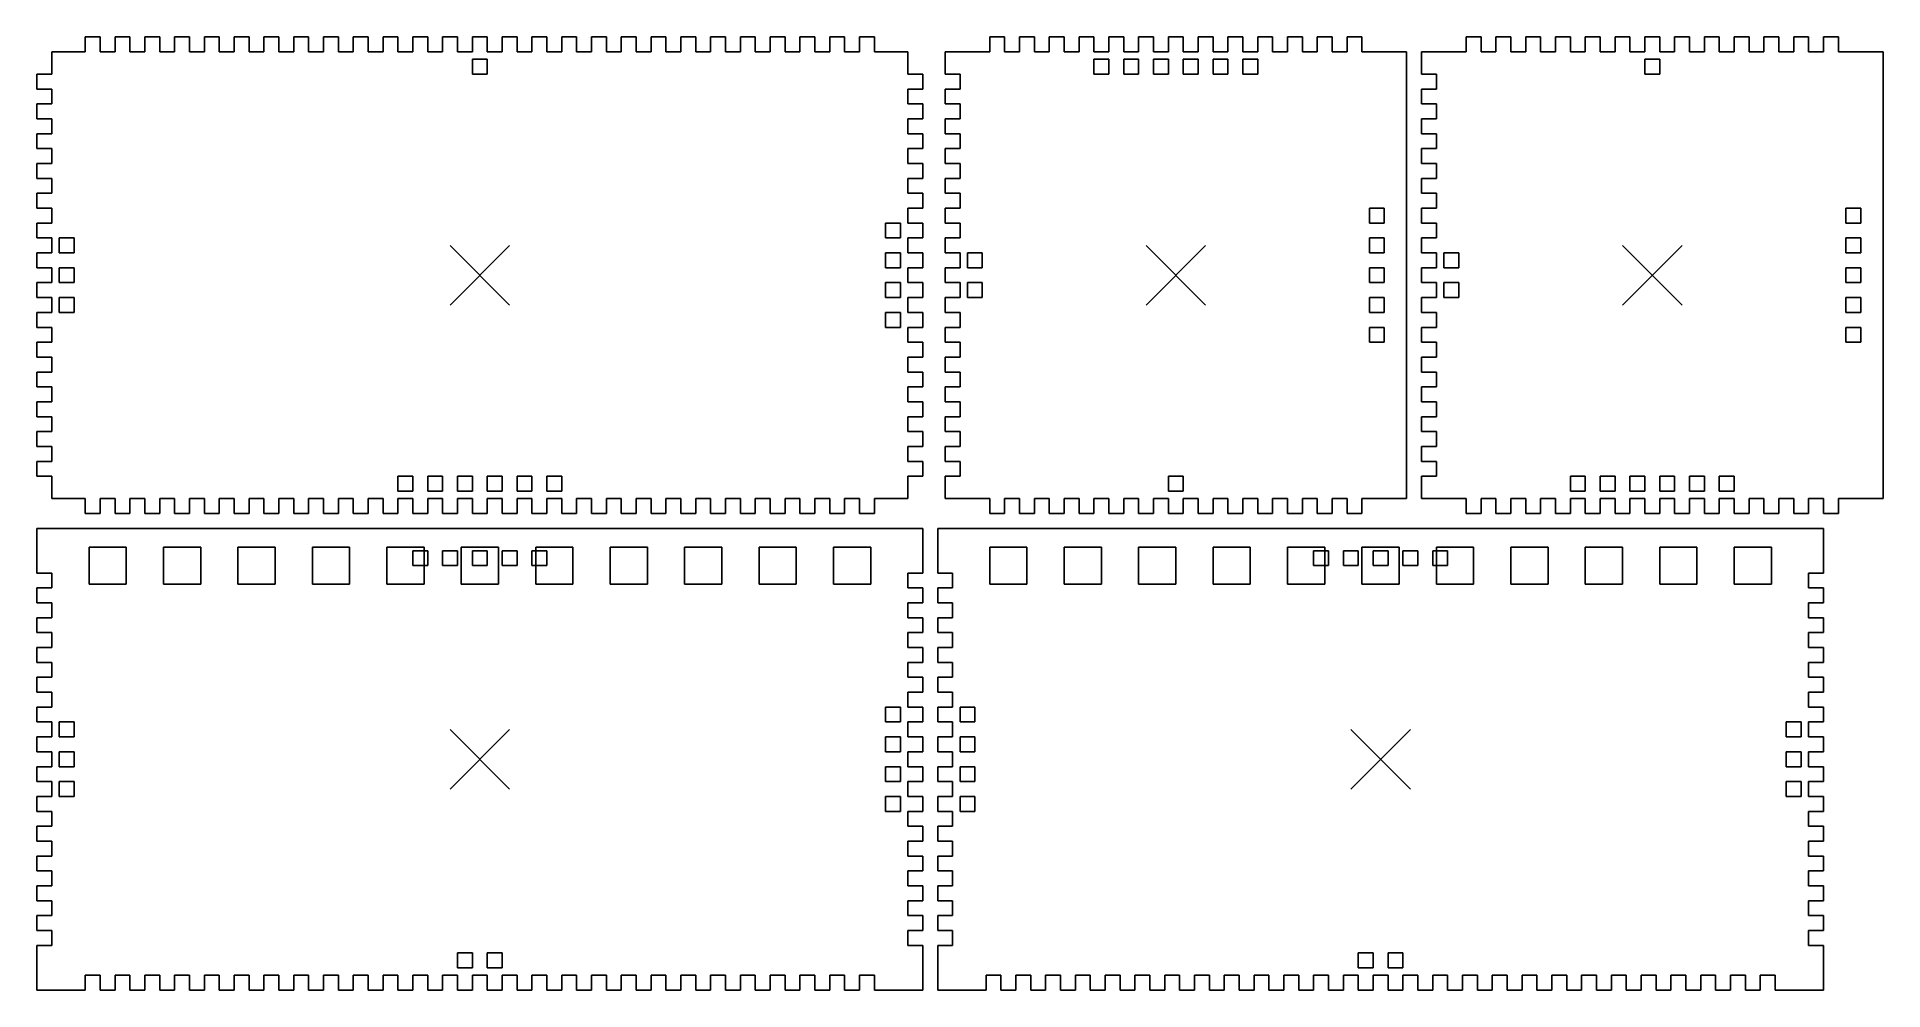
# Model space of a CAD drawing. Header units: millimetres. Extents: x 0 to 496, y 0 to 256.
import ezdxf

# ---------------------------------------------------------------- set-up
doc = ezdxf.new("R2010")
doc.units = ezdxf.units.MM
for name, color, linetype in [('C1', 2, 'CONTINUOUS'), ('C2', 2, 'CONTINUOUS'), ('C3', 2, 'CONTINUOUS'), ('C4', 2, 'CONTINUOUS'), ('C6', 2, 'CONTINUOUS'), ('M1', 3, 'CONTINUOUS'), ('M2', 3, 'CONTINUOUS'), ('M3', 3, 'CONTINUOUS'), ('M4', 3, 'CONTINUOUS'), ('M6', 3, 'CONTINUOUS'), ('S1', 7, 'CONTINUOUS'), ('S2', 7, 'CONTINUOUS'), ('S3', 7, 'CONTINUOUS'), ('S4', 7, 'CONTINUOUS'), ('S6', 7, 'CONTINUOUS')]:
    doc.layers.add(name, color=color, linetype=linetype)

msp = doc.modelspace()

# ---------------------------------------------------------------- linework, layer by layer
at = {"layer": 'C1'}
for p, q in [((111, 54), (127, 70)), ((111, 70), (127, 54))]:
    msp.add_line(p, q, dxfattribs=at)
at = {"layer": 'C2'}
for p, q in [((111, 184), (127, 200)), ((111, 200), (127, 184))]:
    msp.add_line(p, q, dxfattribs=at)
at = {"layer": 'C3'}
for p, q in [((298, 184), (314, 200)), ((298, 200), (314, 184))]:
    msp.add_line(p, q, dxfattribs=at)
at = {"layer": 'C4'}
for p, q in [((426, 184), (442, 200)), ((426, 200), (442, 184))]:
    msp.add_line(p, q, dxfattribs=at)
at = {"layer": 'C6'}
for p, q in [((353, 54), (369, 70)), ((353, 70), (369, 54))]:
    msp.add_line(p, q, dxfattribs=at)
at = {"layer": 'M1'}
for p, q in [((101, 118), (101, 114)), ((105, 118), (101, 118)), ((105, 114), (105, 118)), ((109, 118), (109, 114)), ((113, 118), (109, 118)), ((113, 114), (113, 118)), ((117, 118), (117, 114)), ((121, 118), (117, 118)), ((121, 114), (121, 118)), ((125, 118), (125, 114)), ((129, 118), (125, 118)), ((129, 114), (129, 118)), ((133, 118), (133, 114)), ((137, 118), (133, 118)), ((137, 114), (137, 118)), ((101, 114), (105, 114)), ((109, 114), (113, 114)), ((117, 114), (121, 114)), ((125, 114), (129, 114)), ((133, 114), (137, 114)), ((228, 76), (228, 72)), ((232, 76), (228, 76)), ((232, 72), (232, 76)), ((6, 72), (6, 68)), ((10, 72), (6, 72)), ((10, 68), (10, 72)), ((228, 72), (232, 72)), ((6, 68), (10, 68)), ((228, 68), (228, 64)), ((232, 68), (228, 68)), ((232, 64), (232, 68)), ((6, 64), (6, 60)), ((10, 64), (6, 64)), ((6, 60), (10, 60)), ((10, 60), (10, 64)), ((228, 64), (232, 64)), ((228, 60), (228, 56)), ((232, 60), (228, 60)), ((232, 56), (232, 60)), ((6, 56), (6, 52)), ((10, 56), (6, 56)), ((10, 52), (10, 56)), ((228, 56), (232, 56)), ((6, 52), (10, 52)), ((228, 52), (228, 48)), ((232, 52), (228, 52)), ((232, 48), (232, 52)), ((228, 48), (232, 48)), ((113, 10), (113, 6)), ((117, 10), (113, 10)), ((117, 6), (117, 10)), ((121, 10), (121, 6)), ((125, 10), (121, 10)), ((125, 6), (125, 10)), ((113, 6), (117, 6)), ((121, 6), (125, 6))]:
    msp.add_line(p, q, dxfattribs=at)
at = {"layer": 'M2'}
for p, q in [((117, 250), (117, 246)), ((121, 250), (117, 250)), ((121, 246), (121, 250)), ((117, 246), (121, 246)), ((228, 206), (228, 202)), ((232, 206), (228, 206)), ((232, 202), (232, 206)), ((6, 202), (6, 198)), ((10, 202), (6, 202)), ((10, 198), (10, 202)), ((228, 202), (232, 202)), ((6, 198), (10, 198)), ((6, 194), (6, 190)), ((10, 194), (6, 194)), ((10, 190), (10, 194)), ((228, 198), (228, 194)), ((232, 198), (228, 198)), ((228, 194), (232, 194)), ((232, 194), (232, 198)), ((6, 190), (10, 190)), ((228, 190), (228, 186)), ((232, 190), (228, 190)), ((232, 186), (232, 190)), ((6, 186), (6, 182)), ((10, 186), (6, 186)), ((10, 182), (10, 186)), ((228, 186), (232, 186)), ((6, 182), (10, 182)), ((228, 182), (228, 178)), ((232, 182), (228, 182)), ((232, 178), (232, 182)), ((228, 178), (232, 178)), ((97, 138), (97, 134)), ((101, 138), (97, 138)), ((97, 134), (101, 134)), ((101, 134), (101, 138)), ((105, 138), (105, 134)), ((109, 138), (105, 138)), ((105, 134), (109, 134)), ((109, 134), (109, 138)), ((113, 138), (113, 134)), ((117, 138), (113, 138)), ((113, 134), (117, 134)), ((117, 134), (117, 138)), ((121, 138), (121, 134)), ((125, 138), (121, 138)), ((121, 134), (125, 134)), ((125, 134), (125, 138)), ((129, 138), (129, 134)), ((133, 138), (129, 138)), ((129, 134), (133, 134)), ((133, 134), (133, 138)), ((137, 138), (137, 134)), ((141, 138), (137, 138)), ((137, 134), (141, 134)), ((141, 134), (141, 138))]:
    msp.add_line(p, q, dxfattribs=at)
at = {"layer": 'M3'}
for p, q in [((284, 250), (284, 246)), ((288, 250), (284, 250)), ((288, 246), (288, 250)), ((292, 250), (292, 246)), ((296, 250), (292, 250)), ((296, 246), (296, 250)), ((300, 250), (300, 246)), ((304, 250), (300, 250)), ((304, 246), (304, 250)), ((308, 250), (308, 246)), ((312, 250), (308, 250)), ((312, 246), (312, 250)), ((316, 250), (316, 246)), ((320, 250), (316, 250)), ((320, 246), (320, 250)), ((324, 250), (324, 246)), ((328, 250), (324, 250)), ((328, 246), (328, 250)), ((284, 246), (288, 246)), ((292, 246), (296, 246)), ((300, 246), (304, 246)), ((308, 246), (312, 246)), ((316, 246), (320, 246)), ((324, 246), (328, 246)), ((358, 210), (358, 206)), ((362, 210), (358, 210)), ((362, 206), (362, 210)), ((358, 206), (362, 206)), ((358, 202), (358, 198)), ((362, 202), (358, 202)), ((362, 198), (362, 202)), ((250, 198), (250, 194)), ((254, 198), (250, 198)), ((250, 194), (254, 194)), ((254, 194), (254, 198)), ((358, 198), (362, 198)), ((358, 194), (358, 190)), ((362, 194), (358, 194)), ((362, 190), (362, 194)), ((250, 190), (250, 186)), ((254, 190), (250, 190)), ((254, 186), (254, 190)), ((358, 190), (362, 190)), ((250, 186), (254, 186)), ((358, 186), (358, 182)), ((362, 186), (358, 186)), ((362, 182), (362, 186)), ((358, 182), (362, 182)), ((358, 178), (358, 174)), ((362, 178), (358, 178)), ((358, 174), (362, 174)), ((362, 174), (362, 178)), ((304, 138), (304, 134)), ((308, 138), (304, 138)), ((304, 134), (308, 134)), ((308, 134), (308, 138))]:
    msp.add_line(p, q, dxfattribs=at)
at = {"layer": 'M4'}
for p, q in [((432, 250), (432, 246)), ((436, 250), (432, 250)), ((436, 246), (436, 250)), ((432, 246), (436, 246)), ((486, 210), (486, 206)), ((490, 210), (486, 210)), ((490, 206), (490, 210)), ((486, 206), (490, 206)), ((486, 202), (486, 198)), ((490, 202), (486, 202)), ((490, 198), (490, 202)), ((378, 198), (378, 194)), ((382, 198), (378, 198)), ((378, 194), (382, 194)), ((382, 194), (382, 198)), ((486, 198), (490, 198)), ((486, 194), (486, 190)), ((490, 194), (486, 194)), ((490, 190), (490, 194)), ((378, 190), (378, 186)), ((382, 190), (378, 190)), ((382, 186), (382, 190)), ((486, 190), (490, 190)), ((378, 186), (382, 186)), ((486, 186), (486, 182)), ((490, 186), (486, 186)), ((490, 182), (490, 186)), ((486, 182), (490, 182)), ((486, 178), (486, 174)), ((490, 178), (486, 178)), ((486, 174), (490, 174)), ((490, 174), (490, 178)), ((412, 138), (412, 134)), ((416, 138), (412, 138)), ((412, 134), (416, 134)), ((416, 134), (416, 138)), ((420, 138), (420, 134)), ((424, 138), (420, 138)), ((420, 134), (424, 134)), ((424, 134), (424, 138)), ((428, 138), (428, 134)), ((432, 138), (428, 138)), ((428, 134), (432, 134)), ((432, 134), (432, 138)), ((436, 138), (436, 134)), ((440, 138), (436, 138)), ((436, 134), (440, 134)), ((440, 134), (440, 138)), ((444, 138), (444, 134)), ((448, 138), (444, 138)), ((444, 134), (448, 134)), ((448, 134), (448, 138)), ((452, 138), (452, 134)), ((456, 138), (452, 138)), ((452, 134), (456, 134)), ((456, 134), (456, 138))]:
    msp.add_line(p, q, dxfattribs=at)
at = {"layer": 'M6'}
for p, q in [((343, 118), (343, 114)), ((347, 118), (343, 118)), ((347, 114), (347, 118)), ((351, 118), (351, 114)), ((355, 118), (351, 118)), ((355, 114), (355, 118)), ((359, 118), (359, 114)), ((363, 118), (359, 118)), ((363, 114), (363, 118)), ((367, 118), (367, 114)), ((371, 118), (367, 118)), ((371, 114), (371, 118)), ((375, 118), (375, 114)), ((379, 118), (375, 118)), ((379, 114), (379, 118)), ((343, 114), (347, 114)), ((351, 114), (355, 114)), ((359, 114), (363, 114)), ((367, 114), (371, 114)), ((375, 114), (379, 114)), ((248, 76), (248, 72)), ((252, 76), (248, 76)), ((252, 72), (252, 76)), ((248, 72), (252, 72)), ((470, 72), (470, 68)), ((474, 72), (470, 72)), ((474, 68), (474, 72)), ((248, 68), (248, 64)), ((252, 68), (248, 68)), ((252, 64), (252, 68)), ((470, 68), (474, 68)), ((248, 64), (252, 64)), ((248, 60), (248, 56)), ((252, 60), (248, 60)), ((252, 56), (252, 60)), ((470, 64), (470, 60)), ((474, 64), (470, 64)), ((470, 60), (474, 60)), ((474, 60), (474, 64)), ((248, 56), (252, 56)), ((470, 56), (470, 52)), ((474, 56), (470, 56)), ((474, 52), (474, 56)), ((248, 52), (248, 48)), ((252, 52), (248, 52)), ((252, 48), (252, 52)), ((470, 52), (474, 52)), ((248, 48), (252, 48)), ((355, 10), (355, 6)), ((359, 10), (355, 10)), ((359, 6), (359, 10)), ((363, 10), (363, 6)), ((367, 10), (363, 10)), ((367, 6), (367, 10)), ((355, 6), (359, 6)), ((363, 6), (367, 6))]:
    msp.add_line(p, q, dxfattribs=at)
at = {"layer": 'S1'}
for p, q in [((0, 124), (238, 124)), ((0, 112), (0, 124)), ((238, 112), (238, 124)), ((14, 119), (14, 109)), ((14, 119), (24, 119)), ((24, 119), (24, 109)), ((34, 119), (34, 109)), ((34, 119), (44, 119)), ((44, 119), (44, 109)), ((54, 119), (54, 109)), ((54, 119), (64, 119)), ((64, 119), (64, 109)), ((74, 119), (74, 109)), ((74, 119), (84, 119)), ((84, 119), (84, 109)), ((94, 119), (94, 109)), ((94, 119), (104, 119)), ((104, 119), (104, 109)), ((114, 119), (114, 109)), ((114, 119), (124, 119)), ((124, 119), (124, 109)), ((134, 119), (134, 109)), ((134, 119), (144, 119)), ((144, 119), (144, 109)), ((154, 119), (154, 109)), ((154, 119), (164, 119)), ((164, 119), (164, 109)), ((174, 119), (174, 109)), ((174, 119), (184, 119)), ((184, 119), (184, 109)), ((194, 119), (194, 109)), ((194, 119), (204, 119)), ((204, 119), (204, 109)), ((214, 119), (214, 109)), ((214, 119), (224, 119)), ((224, 119), (224, 109)), ((4, 112), (0, 112)), ((4, 108), (4, 112)), ((234, 108), (234, 112)), ((234, 112), (238, 112)), ((0, 104), (0, 108)), ((0, 108), (4, 108)), ((14, 109), (24, 109)), ((34, 109), (44, 109)), ((54, 109), (64, 109)), ((74, 109), (84, 109)), ((94, 109), (104, 109)), ((114, 109), (124, 109)), ((134, 109), (144, 109)), ((154, 109), (164, 109)), ((174, 109), (184, 109)), ((194, 109), (204, 109)), ((214, 109), (224, 109)), ((238, 108), (234, 108)), ((238, 104), (238, 108)), ((4, 104), (0, 104)), ((0, 96), (0, 100)), ((0, 100), (4, 100)), ((4, 100), (4, 104)), ((234, 100), (234, 104)), ((234, 104), (238, 104)), ((238, 100), (234, 100)), ((238, 96), (238, 100)), ((4, 96), (0, 96)), ((4, 92), (4, 96)), ((234, 92), (234, 96)), ((234, 96), (238, 96)), ((0, 88), (0, 92)), ((0, 92), (4, 92)), ((238, 92), (234, 92)), ((238, 88), (238, 92)), ((4, 88), (0, 88)), ((4, 84), (4, 88)), ((234, 84), (234, 88)), ((234, 88), (238, 88)), ((0, 80), (0, 84)), ((0, 84), (4, 84)), ((4, 80), (0, 80)), ((4, 76), (4, 80)), ((238, 84), (234, 84)), ((234, 76), (234, 80)), ((234, 80), (238, 80)), ((238, 80), (238, 84)), ((0, 72), (0, 76)), ((0, 76), (4, 76)), ((238, 76), (234, 76)), ((238, 72), (238, 76)), ((4, 72), (0, 72)), ((4, 68), (4, 72)), ((234, 68), (234, 72)), ((234, 72), (238, 72)), ((0, 64), (0, 68)), ((0, 68), (4, 68)), ((238, 68), (234, 68)), ((238, 64), (238, 68)), ((4, 64), (0, 64)), ((0, 56), (0, 60)), ((0, 60), (4, 60)), ((4, 60), (4, 64)), ((234, 60), (234, 64)), ((234, 64), (238, 64)), ((238, 60), (234, 60)), ((238, 56), (238, 60)), ((4, 56), (0, 56)), ((4, 52), (4, 56)), ((234, 52), (234, 56)), ((234, 56), (238, 56)), ((0, 48), (0, 52)), ((0, 52), (4, 52)), ((238, 52), (234, 52)), ((238, 48), (238, 52)), ((4, 48), (0, 48)), ((4, 44), (4, 48)), ((234, 44), (234, 48)), ((234, 48), (238, 48)), ((0, 40), (0, 44)), ((0, 44), (4, 44)), ((4, 40), (0, 40)), ((4, 36), (4, 40)), ((238, 44), (234, 44)), ((234, 36), (234, 40)), ((234, 40), (238, 40)), ((238, 40), (238, 44)), ((0, 32), (0, 36)), ((0, 36), (4, 36)), ((238, 36), (234, 36)), ((238, 32), (238, 36)), ((4, 32), (0, 32)), ((4, 28), (4, 32)), ((234, 28), (234, 32)), ((234, 32), (238, 32)), ((0, 24), (0, 28)), ((0, 28), (4, 28)), ((238, 28), (234, 28)), ((238, 24), (238, 28)), ((4, 24), (0, 24)), ((0, 16), (0, 20)), ((0, 20), (4, 20)), ((4, 20), (4, 24)), ((234, 20), (234, 24)), ((234, 24), (238, 24)), ((238, 20), (234, 20)), ((238, 16), (238, 20)), ((4, 16), (0, 16)), ((4, 12), (4, 16)), ((234, 12), (234, 16)), ((234, 16), (238, 16)), ((0, 0), (0, 12)), ((0, 12), (4, 12)), ((238, 12), (234, 12)), ((238, 0), (238, 12)), ((0, 0), (13, 0)), ((13, 0), (13, 4)), ((13, 4), (17, 4)), ((17, 4), (17, 0)), ((17, 0), (21, 0)), ((21, 0), (21, 4)), ((21, 4), (25, 4)), ((25, 4), (25, 0)), ((25, 0), (29, 0)), ((29, 0), (29, 4)), ((29, 4), (33, 4)), ((33, 4), (33, 0)), ((33, 0), (37, 0)), ((37, 0), (37, 4)), ((37, 4), (41, 4)), ((41, 4), (41, 0)), ((41, 0), (45, 0)), ((45, 0), (45, 4)), ((45, 4), (49, 4)), ((49, 4), (49, 0)), ((49, 0), (53, 0)), ((53, 0), (53, 4)), ((53, 4), (57, 4)), ((57, 4), (57, 0)), ((57, 0), (61, 0)), ((61, 0), (61, 4)), ((61, 4), (65, 4)), ((65, 4), (65, 0)), ((65, 0), (69, 0)), ((69, 0), (69, 4)), ((69, 4), (73, 4)), ((73, 4), (73, 0)), ((73, 0), (77, 0)), ((77, 0), (77, 4)), ((77, 4), (81, 4)), ((81, 4), (81, 0)), ((81, 0), (85, 0)), ((85, 0), (85, 4)), ((85, 4), (89, 4)), ((89, 4), (89, 0)), ((89, 0), (93, 0)), ((93, 0), (93, 4)), ((93, 4), (97, 4)), ((97, 4), (97, 0)), ((97, 0), (101, 0)), ((101, 0), (101, 4)), ((101, 4), (105, 4)), ((105, 4), (105, 0)), ((105, 0), (109, 0)), ((109, 0), (109, 4)), ((109, 4), (113, 4)), ((113, 4), (113, 0)), ((113, 0), (117, 0)), ((117, 0), (117, 4)), ((117, 4), (121, 4)), ((121, 4), (121, 0)), ((121, 0), (125, 0)), ((125, 0), (125, 4)), ((125, 4), (129, 4)), ((129, 4), (129, 0)), ((129, 0), (133, 0)), ((133, 0), (133, 4)), ((133, 4), (137, 4)), ((137, 4), (137, 0)), ((137, 0), (141, 0)), ((141, 0), (141, 4)), ((141, 4), (145, 4)), ((145, 4), (145, 0)), ((145, 0), (149, 0)), ((149, 0), (149, 4)), ((149, 4), (153, 4)), ((153, 4), (153, 0)), ((153, 0), (157, 0)), ((157, 0), (157, 4)), ((157, 4), (161, 4)), ((161, 4), (161, 0)), ((161, 0), (165, 0)), ((165, 0), (165, 4)), ((165, 4), (169, 4)), ((169, 4), (169, 0)), ((169, 0), (173, 0)), ((173, 0), (173, 4)), ((173, 4), (177, 4)), ((177, 4), (177, 0)), ((177, 0), (181, 0)), ((181, 0), (181, 4)), ((181, 4), (185, 4)), ((185, 4), (185, 0)), ((185, 0), (189, 0)), ((189, 0), (189, 4)), ((189, 4), (193, 4)), ((193, 4), (193, 0)), ((193, 0), (197, 0)), ((197, 0), (197, 4)), ((197, 4), (201, 4)), ((201, 4), (201, 0)), ((201, 0), (205, 0)), ((205, 0), (205, 4)), ((205, 4), (209, 4)), ((209, 4), (209, 0)), ((209, 0), (213, 0)), ((213, 0), (213, 4)), ((213, 4), (217, 4)), ((217, 4), (217, 0)), ((217, 0), (221, 0)), ((221, 0), (221, 4)), ((221, 4), (225, 4)), ((225, 4), (225, 0)), ((225, 0), (238, 0))]:
    msp.add_line(p, q, dxfattribs=at)
at = {"layer": 'S2'}
for p, q in [((13, 252), (13, 256)), ((13, 256), (17, 256)), ((17, 256), (17, 252)), ((21, 252), (21, 256)), ((21, 256), (25, 256)), ((25, 256), (25, 252)), ((29, 252), (29, 256)), ((29, 256), (33, 256)), ((33, 256), (33, 252)), ((37, 252), (37, 256)), ((37, 256), (41, 256)), ((41, 256), (41, 252)), ((45, 252), (45, 256)), ((45, 256), (49, 256)), ((49, 256), (49, 252)), ((53, 252), (53, 256)), ((53, 256), (57, 256)), ((57, 256), (57, 252)), ((61, 252), (61, 256)), ((61, 256), (65, 256)), ((65, 256), (65, 252)), ((69, 252), (69, 256)), ((69, 256), (73, 256)), ((73, 256), (73, 252)), ((77, 252), (77, 256)), ((77, 256), (81, 256)), ((81, 256), (81, 252)), ((85, 252), (85, 256)), ((85, 256), (89, 256)), ((89, 256), (89, 252)), ((93, 252), (93, 256)), ((93, 256), (97, 256)), ((97, 256), (97, 252)), ((101, 252), (101, 256)), ((101, 256), (105, 256)), ((105, 256), (105, 252)), ((109, 252), (109, 256)), ((109, 256), (113, 256)), ((113, 256), (113, 252)), ((117, 252), (117, 256)), ((117, 256), (121, 256)), ((121, 256), (121, 252)), ((125, 252), (125, 256)), ((125, 256), (129, 256)), ((129, 256), (129, 252)), ((133, 252), (133, 256)), ((133, 256), (137, 256)), ((137, 256), (137, 252)), ((141, 252), (141, 256)), ((141, 256), (145, 256)), ((145, 256), (145, 252)), ((149, 252), (149, 256)), ((149, 256), (153, 256)), ((153, 256), (153, 252)), ((157, 252), (157, 256)), ((157, 256), (161, 256)), ((161, 256), (161, 252)), ((165, 252), (165, 256)), ((165, 256), (169, 256)), ((169, 256), (169, 252)), ((173, 252), (173, 256)), ((173, 256), (177, 256)), ((177, 256), (177, 252)), ((181, 252), (181, 256)), ((181, 256), (185, 256)), ((185, 256), (185, 252)), ((189, 252), (189, 256)), ((189, 256), (193, 256)), ((193, 256), (193, 252)), ((197, 252), (197, 256)), ((197, 256), (201, 256)), ((201, 256), (201, 252)), ((205, 252), (205, 256)), ((205, 256), (209, 256)), ((209, 256), (209, 252)), ((213, 252), (213, 256)), ((213, 256), (217, 256)), ((217, 256), (217, 252)), ((221, 252), (221, 256)), ((221, 256), (225, 256)), ((225, 256), (225, 252)), ((4, 252), (13, 252)), ((4, 246), (4, 252)), ((17, 252), (21, 252)), ((25, 252), (29, 252)), ((33, 252), (37, 252)), ((41, 252), (45, 252)), ((49, 252), (53, 252)), ((57, 252), (61, 252)), ((65, 252), (69, 252)), ((73, 252), (77, 252)), ((81, 252), (85, 252)), ((89, 252), (93, 252)), ((97, 252), (101, 252)), ((105, 252), (109, 252)), ((113, 252), (117, 252)), ((121, 252), (125, 252)), ((129, 252), (133, 252)), ((137, 252), (141, 252)), ((145, 252), (149, 252)), ((153, 252), (157, 252)), ((161, 252), (165, 252)), ((169, 252), (173, 252)), ((177, 252), (181, 252)), ((185, 252), (189, 252)), ((193, 252), (197, 252)), ((201, 252), (205, 252)), ((209, 252), (213, 252)), ((217, 252), (221, 252)), ((225, 252), (234, 252)), ((234, 246), (234, 252)), ((0, 242), (0, 246)), ((0, 246), (4, 246)), ((238, 246), (234, 246)), ((238, 242), (238, 246)), ((4, 242), (0, 242)), ((4, 238), (4, 242)), ((234, 238), (234, 242)), ((234, 242), (238, 242)), ((0, 234), (0, 238)), ((0, 238), (4, 238)), ((4, 234), (0, 234)), ((4, 230), (4, 234)), ((238, 238), (234, 238)), ((234, 230), (234, 234)), ((234, 234), (238, 234)), ((238, 234), (238, 238)), ((0, 226), (0, 230)), ((0, 230), (4, 230)), ((238, 230), (234, 230)), ((238, 226), (238, 230)), ((4, 226), (0, 226)), ((4, 222), (4, 226)), ((234, 222), (234, 226)), ((234, 226), (238, 226)), ((0, 218), (0, 222)), ((0, 222), (4, 222)), ((238, 222), (234, 222)), ((238, 218), (238, 222)), ((4, 218), (0, 218)), ((0, 210), (0, 214)), ((0, 214), (4, 214)), ((4, 214), (4, 218)), ((234, 214), (234, 218)), ((234, 218), (238, 218)), ((238, 214), (234, 214)), ((238, 210), (238, 214)), ((4, 210), (0, 210)), ((4, 206), (4, 210)), ((234, 206), (234, 210)), ((234, 210), (238, 210)), ((0, 202), (0, 206)), ((0, 206), (4, 206)), ((238, 206), (234, 206)), ((238, 202), (238, 206)), ((4, 202), (0, 202)), ((4, 198), (4, 202)), ((234, 198), (234, 202)), ((234, 202), (238, 202)), ((0, 194), (0, 198)), ((0, 198), (4, 198)), ((4, 194), (0, 194)), ((4, 190), (4, 194)), ((238, 198), (234, 198)), ((234, 190), (234, 194)), ((234, 194), (238, 194)), ((238, 194), (238, 198)), ((0, 186), (0, 190)), ((0, 190), (4, 190)), ((238, 190), (234, 190)), ((238, 186), (238, 190)), ((4, 186), (0, 186)), ((4, 182), (4, 186)), ((234, 182), (234, 186)), ((234, 186), (238, 186)), ((0, 178), (0, 182)), ((0, 182), (4, 182)), ((238, 182), (234, 182)), ((238, 178), (238, 182)), ((4, 178), (0, 178)), ((0, 170), (0, 174)), ((0, 174), (4, 174)), ((4, 174), (4, 178)), ((234, 174), (234, 178)), ((234, 178), (238, 178)), ((238, 174), (234, 174)), ((238, 170), (238, 174)), ((4, 170), (0, 170)), ((4, 166), (4, 170)), ((234, 166), (234, 170)), ((234, 170), (238, 170)), ((0, 162), (0, 166)), ((0, 166), (4, 166)), ((238, 166), (234, 166)), ((238, 162), (238, 166)), ((4, 162), (0, 162)), ((4, 158), (4, 162)), ((234, 158), (234, 162)), ((234, 162), (238, 162)), ((0, 154), (0, 158)), ((0, 158), (4, 158)), ((4, 154), (0, 154)), ((4, 150), (4, 154)), ((238, 158), (234, 158)), ((234, 150), (234, 154)), ((234, 154), (238, 154)), ((238, 154), (238, 158)), ((0, 146), (0, 150)), ((0, 150), (4, 150)), ((238, 150), (234, 150)), ((238, 146), (238, 150)), ((4, 146), (0, 146)), ((4, 142), (4, 146)), ((234, 142), (234, 146)), ((234, 146), (238, 146)), ((0, 138), (0, 142)), ((0, 142), (4, 142)), ((238, 142), (234, 142)), ((238, 138), (238, 142)), ((4, 138), (0, 138)), ((4, 132), (4, 138)), ((234, 132), (234, 138)), ((234, 138), (238, 138)), ((4, 132), (13, 132)), ((13, 132), (13, 128)), ((17, 128), (17, 132)), ((17, 132), (21, 132)), ((21, 132), (21, 128)), ((25, 128), (25, 132)), ((25, 132), (29, 132)), ((29, 132), (29, 128)), ((33, 128), (33, 132)), ((33, 132), (37, 132)), ((37, 132), (37, 128)), ((41, 128), (41, 132)), ((41, 132), (45, 132)), ((45, 132), (45, 128)), ((49, 128), (49, 132)), ((49, 132), (53, 132)), ((53, 132), (53, 128)), ((57, 128), (57, 132)), ((57, 132), (61, 132)), ((61, 132), (61, 128)), ((65, 128), (65, 132)), ((65, 132), (69, 132)), ((69, 132), (69, 128)), ((73, 128), (73, 132)), ((73, 132), (77, 132)), ((77, 132), (77, 128)), ((81, 128), (81, 132)), ((81, 132), (85, 132)), ((85, 132), (85, 128)), ((89, 128), (89, 132)), ((89, 132), (93, 132)), ((93, 132), (93, 128)), ((97, 128), (97, 132)), ((97, 132), (101, 132)), ((101, 132), (101, 128)), ((105, 128), (105, 132)), ((105, 132), (109, 132)), ((109, 132), (109, 128)), ((113, 128), (113, 132)), ((113, 132), (117, 132)), ((117, 132), (117, 128)), ((121, 128), (121, 132)), ((121, 132), (125, 132)), ((125, 132), (125, 128)), ((129, 128), (129, 132)), ((129, 132), (133, 132)), ((133, 132), (133, 128)), ((137, 128), (137, 132)), ((137, 132), (141, 132)), ((141, 132), (141, 128)), ((145, 128), (145, 132)), ((145, 132), (149, 132)), ((149, 132), (149, 128)), ((153, 128), (153, 132)), ((153, 132), (157, 132)), ((157, 132), (157, 128)), ((161, 128), (161, 132)), ((161, 132), (165, 132)), ((165, 132), (165, 128)), ((169, 128), (169, 132)), ((169, 132), (173, 132)), ((173, 132), (173, 128)), ((177, 128), (177, 132)), ((177, 132), (181, 132)), ((181, 132), (181, 128)), ((185, 128), (185, 132)), ((185, 132), (189, 132)), ((189, 132), (189, 128)), ((193, 128), (193, 132)), ((193, 132), (197, 132)), ((197, 132), (197, 128)), ((201, 128), (201, 132)), ((201, 132), (205, 132)), ((205, 132), (205, 128)), ((209, 128), (209, 132)), ((209, 132), (213, 132)), ((213, 132), (213, 128)), ((217, 128), (217, 132)), ((217, 132), (221, 132)), ((221, 132), (221, 128)), ((225, 128), (225, 132)), ((225, 132), (234, 132)), ((13, 128), (17, 128)), ((21, 128), (25, 128)), ((29, 128), (33, 128)), ((37, 128), (41, 128)), ((45, 128), (49, 128)), ((53, 128), (57, 128)), ((61, 128), (65, 128)), ((69, 128), (73, 128)), ((77, 128), (81, 128)), ((85, 128), (89, 128)), ((93, 128), (97, 128)), ((101, 128), (105, 128)), ((109, 128), (113, 128)), ((117, 128), (121, 128)), ((125, 128), (129, 128)), ((133, 128), (137, 128)), ((141, 128), (145, 128)), ((149, 128), (153, 128)), ((157, 128), (161, 128)), ((165, 128), (169, 128)), ((173, 128), (177, 128)), ((181, 128), (185, 128)), ((189, 128), (193, 128)), ((197, 128), (201, 128)), ((205, 128), (209, 128)), ((213, 128), (217, 128)), ((221, 128), (225, 128))]:
    msp.add_line(p, q, dxfattribs=at)
at = {"layer": 'S3'}
for p, q in [((256, 252), (256, 256)), ((256, 256), (260, 256)), ((260, 256), (260, 252)), ((264, 252), (264, 256)), ((264, 256), (268, 256)), ((268, 256), (268, 252)), ((272, 252), (272, 256)), ((272, 256), (276, 256)), ((276, 256), (276, 252)), ((280, 252), (280, 256)), ((280, 256), (284, 256)), ((284, 256), (284, 252)), ((288, 252), (288, 256)), ((288, 256), (292, 256)), ((292, 256), (292, 252)), ((296, 252), (296, 256)), ((296, 256), (300, 256)), ((300, 256), (300, 252)), ((304, 252), (304, 256)), ((304, 256), (308, 256)), ((308, 256), (308, 252)), ((312, 252), (312, 256)), ((312, 256), (316, 256)), ((316, 256), (316, 252)), ((320, 252), (320, 256)), ((320, 256), (324, 256)), ((324, 256), (324, 252)), ((328, 252), (328, 256)), ((328, 256), (332, 256)), ((332, 256), (332, 252)), ((336, 252), (336, 256)), ((336, 256), (340, 256)), ((340, 256), (340, 252)), ((344, 252), (344, 256)), ((344, 256), (348, 256)), ((348, 256), (348, 252)), ((352, 252), (352, 256)), ((352, 256), (356, 256)), ((356, 256), (356, 252)), ((244, 252), (256, 252)), ((244, 246), (244, 252)), ((260, 252), (264, 252)), ((268, 252), (272, 252)), ((276, 252), (280, 252)), ((284, 252), (288, 252)), ((292, 252), (296, 252)), ((300, 252), (304, 252)), ((308, 252), (312, 252)), ((316, 252), (320, 252)), ((324, 252), (328, 252)), ((332, 252), (336, 252)), ((340, 252), (344, 252)), ((348, 252), (352, 252)), ((356, 252), (368, 252)), ((368, 132), (368, 252)), ((248, 246), (244, 246)), ((248, 242), (248, 246)), ((244, 238), (244, 242)), ((244, 242), (248, 242)), ((248, 238), (244, 238)), ((244, 230), (244, 234)), ((244, 234), (248, 234)), ((248, 234), (248, 238)), ((248, 230), (244, 230)), ((248, 226), (248, 230)), ((244, 222), (244, 226)), ((244, 226), (248, 226)), ((248, 222), (244, 222)), ((248, 218), (248, 222)), ((244, 214), (244, 218)), ((244, 218), (248, 218)), ((248, 214), (244, 214)), ((248, 210), (248, 214)), ((244, 206), (244, 210)), ((244, 210), (248, 210)), ((248, 206), (244, 206)), ((248, 202), (248, 206)), ((244, 198), (244, 202)), ((244, 202), (248, 202)), ((248, 198), (244, 198)), ((244, 190), (244, 194)), ((244, 194), (248, 194)), ((248, 194), (248, 198)), ((248, 190), (244, 190)), ((248, 186), (248, 190)), ((244, 182), (244, 186)), ((244, 186), (248, 186)), ((248, 182), (244, 182)), ((248, 178), (248, 182)), ((244, 174), (244, 178)), ((244, 178), (248, 178)), ((248, 174), (244, 174)), ((248, 170), (248, 174)), ((244, 166), (244, 170)), ((244, 170), (248, 170)), ((248, 166), (244, 166)), ((248, 162), (248, 166)), ((244, 158), (244, 162)), ((244, 162), (248, 162)), ((248, 158), (244, 158)), ((244, 150), (244, 154)), ((244, 154), (248, 154)), ((248, 154), (248, 158)), ((248, 150), (244, 150)), ((248, 146), (248, 150)), ((244, 142), (244, 146)), ((244, 146), (248, 146)), ((248, 142), (244, 142)), ((248, 138), (248, 142)), ((244, 132), (244, 138)), ((244, 138), (248, 138)), ((244, 132), (256, 132)), ((256, 132), (256, 128)), ((260, 128), (260, 132)), ((260, 132), (264, 132)), ((264, 132), (264, 128)), ((268, 128), (268, 132)), ((268, 132), (272, 132)), ((272, 132), (272, 128)), ((276, 128), (276, 132)), ((276, 132), (280, 132)), ((280, 132), (280, 128)), ((284, 128), (284, 132)), ((284, 132), (288, 132)), ((288, 132), (288, 128)), ((292, 128), (292, 132)), ((292, 132), (296, 132)), ((296, 132), (296, 128)), ((300, 128), (300, 132)), ((300, 132), (304, 132)), ((304, 132), (304, 128)), ((308, 128), (308, 132)), ((308, 132), (312, 132)), ((312, 132), (312, 128)), ((316, 128), (316, 132)), ((316, 132), (320, 132)), ((320, 132), (320, 128)), ((324, 128), (324, 132)), ((324, 132), (328, 132)), ((328, 132), (328, 128)), ((332, 128), (332, 132)), ((332, 132), (336, 132)), ((336, 132), (336, 128)), ((340, 128), (340, 132)), ((340, 132), (344, 132)), ((344, 132), (344, 128)), ((348, 128), (348, 132)), ((348, 132), (352, 132)), ((352, 132), (352, 128)), ((356, 128), (356, 132)), ((356, 132), (368, 132)), ((256, 128), (260, 128)), ((264, 128), (268, 128)), ((272, 128), (276, 128)), ((280, 128), (284, 128)), ((288, 128), (292, 128)), ((296, 128), (300, 128)), ((304, 128), (308, 128)), ((312, 128), (316, 128)), ((320, 128), (324, 128)), ((328, 128), (332, 128)), ((336, 128), (340, 128)), ((344, 128), (348, 128)), ((352, 128), (356, 128))]:
    msp.add_line(p, q, dxfattribs=at)
at = {"layer": 'S4'}
for p, q in [((384, 252), (384, 256)), ((384, 256), (388, 256)), ((388, 256), (388, 252)), ((392, 252), (392, 256)), ((392, 256), (396, 256)), ((396, 256), (396, 252)), ((400, 252), (400, 256)), ((400, 256), (404, 256)), ((404, 256), (404, 252)), ((408, 252), (408, 256)), ((408, 256), (412, 256)), ((412, 256), (412, 252)), ((416, 252), (416, 256)), ((416, 256), (420, 256)), ((420, 256), (420, 252)), ((424, 252), (424, 256)), ((424, 256), (428, 256)), ((428, 256), (428, 252)), ((432, 252), (432, 256)), ((432, 256), (436, 256)), ((436, 256), (436, 252)), ((440, 252), (440, 256)), ((440, 256), (444, 256)), ((444, 256), (444, 252)), ((448, 252), (448, 256)), ((448, 256), (452, 256)), ((452, 256), (452, 252)), ((456, 252), (456, 256)), ((456, 256), (460, 256)), ((460, 256), (460, 252)), ((464, 252), (464, 256)), ((464, 256), (468, 256)), ((468, 256), (468, 252)), ((472, 252), (472, 256)), ((472, 256), (476, 256)), ((476, 256), (476, 252)), ((480, 252), (480, 256)), ((480, 256), (484, 256)), ((484, 256), (484, 252)), ((372, 252), (384, 252)), ((372, 246), (372, 252)), ((388, 252), (392, 252)), ((396, 252), (400, 252)), ((404, 252), (408, 252)), ((412, 252), (416, 252)), ((420, 252), (424, 252)), ((428, 252), (432, 252)), ((436, 252), (440, 252)), ((444, 252), (448, 252)), ((452, 252), (456, 252)), ((460, 252), (464, 252)), ((468, 252), (472, 252)), ((476, 252), (480, 252)), ((484, 252), (496, 252)), ((496, 132), (496, 252)), ((376, 246), (372, 246)), ((376, 242), (376, 246)), ((372, 238), (372, 242)), ((372, 242), (376, 242)), ((376, 238), (372, 238)), ((372, 230), (372, 234)), ((372, 234), (376, 234)), ((376, 234), (376, 238)), ((376, 230), (372, 230)), ((376, 226), (376, 230)), ((372, 222), (372, 226)), ((372, 226), (376, 226)), ((376, 222), (372, 222)), ((376, 218), (376, 222)), ((372, 214), (372, 218)), ((372, 218), (376, 218)), ((376, 214), (372, 214)), ((376, 210), (376, 214)), ((372, 206), (372, 210)), ((372, 210), (376, 210)), ((376, 206), (372, 206)), ((376, 202), (376, 206)), ((372, 198), (372, 202)), ((372, 202), (376, 202)), ((376, 198), (372, 198)), ((372, 190), (372, 194)), ((372, 194), (376, 194)), ((376, 194), (376, 198)), ((376, 190), (372, 190)), ((376, 186), (376, 190)), ((372, 182), (372, 186)), ((372, 186), (376, 186)), ((376, 182), (372, 182)), ((376, 178), (376, 182)), ((372, 174), (372, 178)), ((372, 178), (376, 178)), ((376, 174), (372, 174)), ((376, 170), (376, 174)), ((372, 166), (372, 170)), ((372, 170), (376, 170)), ((376, 166), (372, 166)), ((376, 162), (376, 166)), ((372, 158), (372, 162)), ((372, 162), (376, 162)), ((376, 158), (372, 158)), ((372, 150), (372, 154)), ((372, 154), (376, 154)), ((376, 154), (376, 158)), ((376, 150), (372, 150)), ((376, 146), (376, 150)), ((372, 142), (372, 146)), ((372, 146), (376, 146)), ((376, 142), (372, 142)), ((376, 138), (376, 142)), ((372, 132), (372, 138)), ((372, 138), (376, 138)), ((372, 132), (384, 132)), ((384, 132), (384, 128)), ((388, 128), (388, 132)), ((388, 132), (392, 132)), ((392, 132), (392, 128)), ((396, 128), (396, 132)), ((396, 132), (400, 132)), ((400, 132), (400, 128)), ((404, 128), (404, 132)), ((404, 132), (408, 132)), ((408, 132), (408, 128)), ((412, 128), (412, 132)), ((412, 132), (416, 132)), ((416, 132), (416, 128)), ((420, 128), (420, 132)), ((420, 132), (424, 132)), ((424, 132), (424, 128)), ((428, 128), (428, 132)), ((428, 132), (432, 132)), ((432, 132), (432, 128)), ((436, 128), (436, 132)), ((436, 132), (440, 132)), ((440, 132), (440, 128)), ((444, 128), (444, 132)), ((444, 132), (448, 132)), ((448, 132), (448, 128)), ((452, 128), (452, 132)), ((452, 132), (456, 132)), ((456, 132), (456, 128)), ((460, 128), (460, 132)), ((460, 132), (464, 132)), ((464, 132), (464, 128)), ((468, 128), (468, 132)), ((468, 132), (472, 132)), ((472, 132), (472, 128)), ((476, 128), (476, 132)), ((476, 132), (480, 132)), ((480, 132), (480, 128)), ((484, 128), (484, 132)), ((484, 132), (496, 132)), ((384, 128), (388, 128)), ((392, 128), (396, 128)), ((400, 128), (404, 128)), ((408, 128), (412, 128)), ((416, 128), (420, 128)), ((424, 128), (428, 128)), ((432, 128), (436, 128)), ((440, 128), (444, 128)), ((448, 128), (452, 128)), ((456, 128), (460, 128)), ((464, 128), (468, 128)), ((472, 128), (476, 128)), ((480, 128), (484, 128))]:
    msp.add_line(p, q, dxfattribs=at)
at = {"layer": 'S6'}
for p, q in [((242, 124), (480, 124)), ((242, 112), (242, 124)), ((480, 112), (480, 124)), ((256, 119), (256, 109)), ((256, 119), (266, 119)), ((266, 119), (266, 109)), ((276, 119), (276, 109)), ((276, 119), (286, 119)), ((286, 119), (286, 109)), ((296, 119), (296, 109)), ((296, 119), (306, 119)), ((306, 119), (306, 109)), ((316, 119), (316, 109)), ((316, 119), (326, 119)), ((326, 119), (326, 109)), ((336, 119), (336, 109)), ((336, 119), (346, 119)), ((346, 119), (346, 109)), ((356, 119), (356, 109)), ((356, 119), (366, 119)), ((366, 119), (366, 109)), ((376, 119), (376, 109)), ((376, 119), (386, 119)), ((386, 119), (386, 109)), ((396, 119), (396, 109)), ((396, 119), (406, 119)), ((406, 119), (406, 109)), ((416, 119), (416, 109)), ((416, 119), (426, 119)), ((426, 119), (426, 109)), ((436, 119), (436, 109)), ((436, 119), (446, 119)), ((446, 119), (446, 109)), ((456, 119), (456, 109)), ((456, 119), (466, 119)), ((466, 119), (466, 109)), ((246, 112), (242, 112)), ((246, 108), (246, 112)), ((476, 108), (476, 112)), ((476, 112), (480, 112)), ((242, 104), (242, 108)), ((242, 108), (246, 108)), ((256, 109), (266, 109)), ((276, 109), (286, 109)), ((296, 109), (306, 109)), ((316, 109), (326, 109)), ((336, 109), (346, 109)), ((356, 109), (366, 109)), ((376, 109), (386, 109)), ((396, 109), (406, 109)), ((416, 109), (426, 109)), ((436, 109), (446, 109)), ((456, 109), (466, 109)), ((480, 108), (476, 108)), ((480, 104), (480, 108)), ((246, 104), (242, 104)), ((242, 96), (242, 100)), ((242, 100), (246, 100)), ((246, 100), (246, 104)), ((476, 100), (476, 104)), ((476, 104), (480, 104)), ((480, 100), (476, 100)), ((480, 96), (480, 100)), ((246, 96), (242, 96)), ((246, 92), (246, 96)), ((476, 92), (476, 96)), ((476, 96), (480, 96)), ((242, 88), (242, 92)), ((242, 92), (246, 92)), ((480, 92), (476, 92)), ((480, 88), (480, 92)), ((246, 88), (242, 88)), ((246, 84), (246, 88)), ((476, 84), (476, 88)), ((476, 88), (480, 88)), ((242, 80), (242, 84)), ((242, 84), (246, 84)), ((246, 80), (242, 80)), ((246, 76), (246, 80)), ((480, 84), (476, 84)), ((476, 76), (476, 80)), ((476, 80), (480, 80)), ((480, 80), (480, 84)), ((242, 72), (242, 76)), ((242, 76), (246, 76)), ((480, 76), (476, 76)), ((480, 72), (480, 76)), ((246, 72), (242, 72)), ((246, 68), (246, 72)), ((476, 68), (476, 72)), ((476, 72), (480, 72)), ((242, 64), (242, 68)), ((242, 68), (246, 68)), ((480, 68), (476, 68)), ((480, 64), (480, 68)), ((246, 64), (242, 64)), ((242, 56), (242, 60)), ((242, 60), (246, 60)), ((246, 60), (246, 64)), ((476, 60), (476, 64)), ((476, 64), (480, 64)), ((480, 60), (476, 60)), ((480, 56), (480, 60)), ((246, 56), (242, 56)), ((246, 52), (246, 56)), ((476, 52), (476, 56)), ((476, 56), (480, 56)), ((242, 48), (242, 52)), ((242, 52), (246, 52)), ((480, 52), (476, 52)), ((480, 48), (480, 52)), ((246, 48), (242, 48)), ((246, 44), (246, 48)), ((476, 44), (476, 48)), ((476, 48), (480, 48)), ((242, 40), (242, 44)), ((242, 44), (246, 44)), ((246, 40), (242, 40)), ((246, 36), (246, 40)), ((480, 44), (476, 44)), ((476, 36), (476, 40)), ((476, 40), (480, 40)), ((480, 40), (480, 44)), ((242, 32), (242, 36)), ((242, 36), (246, 36)), ((480, 36), (476, 36)), ((480, 32), (480, 36)), ((246, 32), (242, 32)), ((246, 28), (246, 32)), ((476, 28), (476, 32)), ((476, 32), (480, 32)), ((242, 24), (242, 28)), ((242, 28), (246, 28)), ((480, 28), (476, 28)), ((480, 24), (480, 28)), ((246, 24), (242, 24)), ((242, 16), (242, 20)), ((242, 20), (246, 20)), ((246, 20), (246, 24)), ((476, 20), (476, 24)), ((476, 24), (480, 24)), ((480, 20), (476, 20)), ((480, 16), (480, 20)), ((246, 16), (242, 16)), ((246, 12), (246, 16)), ((476, 12), (476, 16)), ((476, 16), (480, 16)), ((242, 0), (242, 12)), ((242, 12), (246, 12)), ((480, 12), (476, 12)), ((480, 0), (480, 12)), ((242, 0), (255, 0)), ((255, 0), (255, 4)), ((255, 4), (259, 4)), ((259, 4), (259, 0)), ((259, 0), (263, 0)), ((263, 0), (263, 4)), ((263, 4), (267, 4)), ((267, 4), (267, 0)), ((267, 0), (271, 0)), ((271, 0), (271, 4)), ((271, 4), (275, 4)), ((275, 4), (275, 0)), ((275, 0), (279, 0)), ((279, 0), (279, 4)), ((279, 4), (283, 4)), ((283, 4), (283, 0)), ((283, 0), (287, 0)), ((287, 0), (287, 4)), ((287, 4), (291, 4)), ((291, 4), (291, 0)), ((291, 0), (295, 0)), ((295, 0), (295, 4)), ((295, 4), (299, 4)), ((299, 4), (299, 0)), ((299, 0), (303, 0)), ((303, 0), (303, 4)), ((303, 4), (307, 4)), ((307, 4), (307, 0)), ((307, 0), (311, 0)), ((311, 0), (311, 4)), ((311, 4), (315, 4)), ((315, 4), (315, 0)), ((315, 0), (319, 0)), ((319, 0), (319, 4)), ((319, 4), (323, 4)), ((323, 4), (323, 0)), ((323, 0), (327, 0)), ((327, 0), (327, 4)), ((327, 4), (331, 4)), ((331, 4), (331, 0)), ((331, 0), (335, 0)), ((335, 0), (335, 4)), ((335, 4), (339, 4)), ((339, 4), (339, 0)), ((339, 0), (343, 0)), ((343, 0), (343, 4)), ((343, 4), (347, 4)), ((347, 4), (347, 0)), ((347, 0), (351, 0)), ((351, 0), (351, 4)), ((351, 4), (355, 4)), ((355, 4), (355, 0)), ((355, 0), (359, 0)), ((359, 0), (359, 4)), ((359, 4), (363, 4)), ((363, 4), (363, 0)), ((363, 0), (367, 0)), ((367, 0), (367, 4)), ((367, 4), (371, 4)), ((371, 4), (371, 0)), ((371, 0), (375, 0)), ((375, 0), (375, 4)), ((375, 4), (379, 4)), ((379, 4), (379, 0)), ((379, 0), (383, 0)), ((383, 0), (383, 4)), ((383, 4), (387, 4)), ((387, 4), (387, 0)), ((387, 0), (391, 0)), ((391, 0), (391, 4)), ((391, 4), (395, 4)), ((395, 4), (395, 0)), ((395, 0), (399, 0)), ((399, 0), (399, 4)), ((399, 4), (403, 4)), ((403, 4), (403, 0)), ((403, 0), (407, 0)), ((407, 0), (407, 4)), ((407, 4), (411, 4)), ((411, 4), (411, 0)), ((411, 0), (415, 0)), ((415, 0), (415, 4)), ((415, 4), (419, 4)), ((419, 4), (419, 0)), ((419, 0), (423, 0)), ((423, 0), (423, 4)), ((423, 4), (427, 4)), ((427, 4), (427, 0)), ((427, 0), (431, 0)), ((431, 0), (431, 4)), ((431, 4), (435, 4)), ((435, 4), (435, 0)), ((435, 0), (439, 0)), ((439, 0), (439, 4)), ((439, 4), (443, 4)), ((443, 4), (443, 0)), ((443, 0), (447, 0)), ((447, 0), (447, 4)), ((447, 4), (451, 4)), ((451, 4), (451, 0)), ((451, 0), (455, 0)), ((455, 0), (455, 4)), ((455, 4), (459, 4)), ((459, 4), (459, 0)), ((459, 0), (463, 0)), ((463, 0), (463, 4)), ((463, 4), (467, 4)), ((467, 4), (467, 0)), ((467, 0), (480, 0))]:
    msp.add_line(p, q, dxfattribs=at)

doc.saveas('drawing.dxf')
